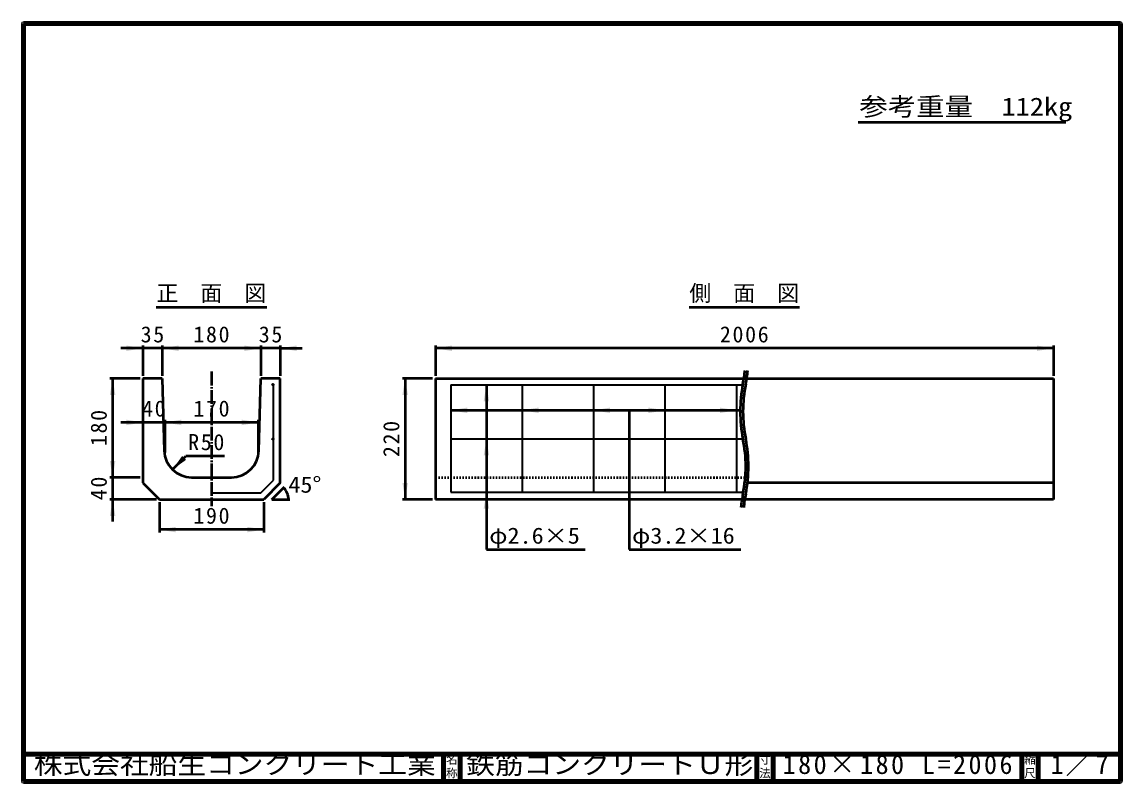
# Model space of a CAD drawing. Units: millimetres, scale not verified, with parts at other scales. Extents: x 100 to 4105, y 100 to 2870.
import ezdxf
from ezdxf.enums import TextEntityAlignment as Align

# ---------------------------------------------------------------- set-up
doc = ezdxf.new("R2010")
doc.units = ezdxf.units.MM
doc.header["$LTSCALE"] = 5
doc.linetypes.add('USER1', pattern=[2.2, 1, -1.2])
doc.linetypes.add('USER2', pattern=[13.4, 10, -1.2, 1, -1.2])
doc.layers.add('V-nasSTD', color=7, linetype='Continuous', lineweight=50)
doc.styles.add('ＭＳ ゴシック', font='')
doc.styles.get('ＭＳ ゴシック').set_extended_font_data('MS Gothic')

msp = doc.modelspace()

# ---------------------------------------------------------------- hatches: boundary and pattern name
at = {"layer": 'V-nasSTD'}
for points in [[(480.026, 1672.4), (540.026, 1682.4), (480.026, 1692.4)], [(670.026, 1692.4), (610.026, 1682.4), (670.026, 1672.4)], [(910.026, 1672.4), (970.026, 1682.4), (910.026, 1692.4)], [(1100.026, 1692.4), (1040.026, 1682.4), (1100.026, 1672.4)], [(1665, 1692.4), (1605, 1682.4), (1665, 1672.4)], [(3795, 1672.4), (3855, 1682.4), (3795, 1692.4)], [(440.026, 1512.4), (430.026, 1572.4), (420.026, 1512.4)], [(1505, 1512.4), (1495, 1572.4), (1485, 1512.4)], [(1016.026, 1549.741, 1), (1010.826, 1549.741, 1)], [(1801, 1489.748), (1791, 1549.748), (1781, 1489.748)], [(1721, 1466.518), (1661, 1456.518), (1721, 1446.518)], [(1981, 1466.518), (1921, 1456.518), (1981, 1446.518)], [(2241, 1466.518), (2181, 1456.518), (2241, 1446.518)], [(2381, 1446.518), (2441, 1456.518), (2381, 1466.518)], [(2641, 1446.518), (2701, 1456.518), (2641, 1466.518)], [(480.026, 1402.4), (540.026, 1412.4), (480.026, 1422.4)], [(680.026, 1422.4), (620.026, 1412.4), (680.026, 1402.4)], [(900.026, 1402.4), (960.026, 1412.4), (900.026, 1422.4)], [(1016.026, 1352.341, 1), (1010.826, 1352.341, 1)], [(1801, 1292.348), (1791, 1352.348), (1781, 1292.348)], [(682.92, 1290.212), (647.565, 1240.714), (697.062, 1276.07)], [(420.026, 1272.4), (430.026, 1212.4), (440.026, 1272.4)], [(790.026, 1161.6, -1), (790.026, 1156.4)], [(1485, 1192.4), (1495, 1132.4), (1505, 1192.4)], [(440.026, 1072.4), (430.026, 1132.4), (420.026, 1072.4)], [(1801, 1099.007), (1791, 1159.007), (1781, 1099.007)], [(660.026, 1032.4), (600.026, 1022.4), (660.026, 1012.4)], [(920.026, 1012.4), (980.026, 1022.4), (920.026, 1032.4)]]:
    msp.add_hatch(color=256, dxfattribs=at).paths.add_polyline_path(points)

# ---------------------------------------------------------------- linework, layer by layer
at = {"layer": 'V-nasSTD', "lineweight": 100}
for p, q in [((105, 2865), (105, 105)), ((4100, 2865), (105, 2865)), ((4100, 105), (4100, 2865)), ((105, 205), (4100, 205)), ((1635, 205), (1635, 105)), ((1695, 205), (1695, 105)), ((2775, 205), (2775, 105)), ((2835, 205), (2835, 105)), ((3740, 205), (3740, 105)), ((3800, 205), (3800, 105)), ((105, 105), (4100, 105))]:
    msp.add_line(p, q, dxfattribs=at)
at = {"layer": 'V-nasSTD'}
for p, q in [((3144.5, 2505), (3900, 2505)), ((589.022, 1832.4), (991.03, 1832.4)), ((2528.996, 1832.4), (2931.004, 1832.4)), ((540.026, 1682.4), (460.026, 1682.4)), ((540.026, 1692.4), (540.026, 1582.4)), ((610.026, 1682.4), (540.026, 1682.4)), ((610.026, 1692.4), (610.026, 1582.4)), ((970.026, 1682.4), (610.026, 1682.4)), ((970.026, 1692.4), (970.026, 1582.4)), ((1040.026, 1682.4), (970.026, 1682.4)), ((1040.026, 1692.4), (1040.026, 1582.4)), ((1040.026, 1682.4), (1120.026, 1682.4)), ((1605, 1692.4), (1605, 1582.4)), ((3855, 1682.4), (1605, 1682.4)), ((3855, 1692.4), (3855, 1582.4)), ((530.026, 1572.4), (420.026, 1572.4)), ((430.026, 1572.4), (430.026, 1212.4)), ((540.026, 1572.4), (540.026, 1192.4)), ((610.026, 1572.4), (540.026, 1572.4)), ((610.026, 1572.4), (617.325, 1309.623)), ((962.727, 1309.623), (970.026, 1572.4)), ((1040.026, 1572.4), (970.026, 1572.4)), ((1040.026, 1192.4), (1040.026, 1572.4)), ((1595, 1572.4), (1485, 1572.4)), ((1495, 1572.4), (1495, 1132.4)), ((1605, 1572.4), (1605, 1132.4)), ((1605, 1572.4), (2728.623, 1572.4)), ((2738.623, 1572.4), (3855, 1572.4)), ((3855, 1572.4), (3855, 1132.4)), ((1791, 1549.748), (1791, 949.748)), ((1661, 1456.518), (2715.017, 1456.518)), ((2311, 1456.517), (2311, 949.74)), ((540.026, 1412.4), (460.026, 1412.4)), ((620.026, 1412.4), (540.026, 1412.4)), ((620.026, 1422.4), (620.026, 1302.4)), ((960.026, 1412.4), (620.026, 1412.4)), ((960.026, 1422.4), (960.026, 1302.4)), ((647.565, 1240.714), (697.062, 1290.212)), ((837.062, 1290.212), (697.062, 1290.212)), ((530.026, 1212.4), (420.026, 1212.4)), ((430.026, 1212.4), (430.026, 1132.4)), ((717.287, 1212.4), (862.765, 1212.4)), ((540.026, 1192.4), (600.026, 1132.4)), ((1040.026, 1192.4), (980.026, 1132.4)), ((1010.026, 1132.4), (1055.988, 1178.362)), ((3855, 1192.4), (2741.423, 1192.4)), ((590.026, 1132.4), (420.026, 1132.4)), ((430.026, 1132.4), (430.026, 1052.4)), ((600.026, 1132.4), (980.026, 1132.4)), ((600.026, 1122.4), (600.026, 1012.4)), ((980.026, 1122.4), (980.026, 1012.4)), ((1010.026, 1132.4), (1075.026, 1132.4)), ((1595, 1132.4), (1485, 1132.4)), ((2721.377, 1132.4), (1605, 1132.4)), ((3855, 1132.4), (2731.377, 1132.4)), ((980.026, 1022.4), (600.026, 1022.4)), ((1791, 949.748), (2151, 949.748)), ((2311, 949.74), (2717, 949.74))]:
    msp.add_line(p, q, dxfattribs=at)
at = {"layer": 'V-nasSTD', "linetype": 'USER2'}
msp.add_line((790.026, 1597.4), (790.026, 1107.4), dxfattribs=at)
at = {"layer": 'V-nasSTD', "lineweight": 35}
for p, q in [((1016.026, 1202.341), (1016.026, 1552.341)), ((1661, 1549.741), (1661, 1159)), ((1661, 1549.741), (2724.47, 1549.741)), ((1921, 1549.741), (1921, 1159)), ((2181, 1549.741), (2181, 1159)), ((2441, 1549.741), (2441, 1159)), ((2701, 1549.741), (2701, 1159)), ((1661, 1352.341), (2725, 1352.4)), ((970.085, 1156.4), (1016.026, 1202.341)), ((790.026, 1156.4), (790.026, 1161.6)), ((790.026, 1156.4), (970.085, 1156.4)), ((1661, 1159), (2726.288, 1159))]:
    msp.add_line(p, q, dxfattribs=at)
at = {"layer": 'V-nasSTD', "linetype": 'USER1'}
msp.add_line((1605, 1212.4), (2733.413, 1212.4), dxfattribs=at)
at = {"layer": 'V-nasSTD', "lineweight": 13}
msp.add_lwpolyline([(100, 100), (100, 2870), (4105, 2870), (4105, 100)], close=True, dxfattribs=at)
at = {"layer": 'V-nasSTD', "lineweight": 35}
for centre in [(1013.426, 1549.741), (1013.426, 1352.341)]:
    msp.add_circle(centre, 2.6, dxfattribs=at)
at = {"layer": 'V-nasSTD'}
for centre, radius, start, end in [((2230, 1652.4), 505, 348.57881, 354.25166), ((2240, 1652.4), 505, 348.57881, 354.25166), ((3220, 1452.4), 505, 168.57881, 191.42119), ((3230, 1452.4), 505, 168.57881, 191.42119), ((2230, 1252.4), 505, 348.57881, 11.42119), ((2240, 1252.4), 505, 348.57881, 11.42119), ((717.287, 1312.4), 100, 181.59114, 270), ((862.765, 1312.4), 100, 270, 358.40886), ((1010.026, 1132.4), 60, 0, 45), ((3220, 1052.4), 505, 168.57881, 174.25166), ((3230, 1052.4), 505, 168.57881, 174.25166)]:
    msp.add_arc(centre, radius, start, end, dxfattribs=at)
at = {"layer": 'V-nasSTD', "lineweight": 35}
msp.add_arc((790.026, 1159), 2.6, 270, 90, dxfattribs=at)
msp.add_arc((790.026, 1159), 2.6, 270, 90, dxfattribs=at)

# ---------------------------------------------------------------- texts
at = {"layer": 'V-nasSTD', "style": 'ＭＳ ゴシック'}
for s, height, width, p in [('参考重量\u3000112kg', 65.98, 1.15, (3148.5, 2595)), ('45°', 58.65, 1.1, (1069.808, 1215.232)), ('φ2.6×5', 58.65, 1.1, (1801, 1029.748)), ('φ3.2×16', 58.65, 1.1, (2321, 1029.74)), ('株式会社船生コンクリート工業', 69.65, 1.1, (143.25, 202.55)), ('鉄筋コンクリートＵ形', 69.65, 1.1, (1717.25, 202.47))]:
    msp.add_text(s, height=height, dxfattribs=dict(at, width=width)).set_placement(p, align=Align.TOP_LEFT)
for s, height, p in [('正\u3000面\u3000図', 58.65, (589.522, 1912.4)), ('側\u3000面\u3000図', 58.65, (2529.496, 1912.4)), ('名', 30.79, (1643.982, 200.999)), ('寸', 30.79, (2783.982, 200.999)), ('縮', 30.79, (3748.982, 200.999)), ('称', 30.79, (1643.976, 151.01)), ('法', 30.79, (2783.976, 151.01)), ('尺', 30.79, (3748.976, 151.01))]:
    msp.add_text(s, height=height, dxfattribs=at).set_placement(p, align=Align.TOP_LEFT)
at = {"layer": 'V-nasSTD', "attachment_point": 1, "style": 'ＭＳ ゴシック'}
for s, insert, char_height in [('\\T1.15;35', (532.026, 1762.4), 58.65), ('\\T1.15;180', (724.026, 1762.4), 58.65), ('\\T1.15;35', (962.026, 1762.4), 58.65), ('\\T1.15;2006', (2641, 1762.4), 58.65), ('\\T1.15;40', (537.026, 1492.4), 58.65), ('\\T1.15;170', (724.026, 1492.4), 58.65), ('\\T1.15;R50', (705.062, 1370.212), 58.65), ('\\T1.15;190', (724.026, 1102.4), 58.65), ('\\T1.19;180×180\\~L=2006', (2869.5, 202.508), 69.65), ('\\T1.15;1／7', (3845.521, 202.582), 69.65)]:
    msp.add_mtext(s, dxfattribs=dict(at, insert=insert, char_height=char_height))
at = {"layer": 'V-nasSTD', "char_height": 58.65, "attachment_point": 1, "rotation": 90, "style": 'ＭＳ ゴシック'}
for s, insert in [('\\T1.15;180', (350.026, 1326.4)), ('\\T1.15;220', (1415, 1286.4)), ('\\T1.15;40', (350.026, 1129.4))]:
    msp.add_mtext(s, dxfattribs=dict(at, insert=insert))

doc.saveas('drawing.dxf')
